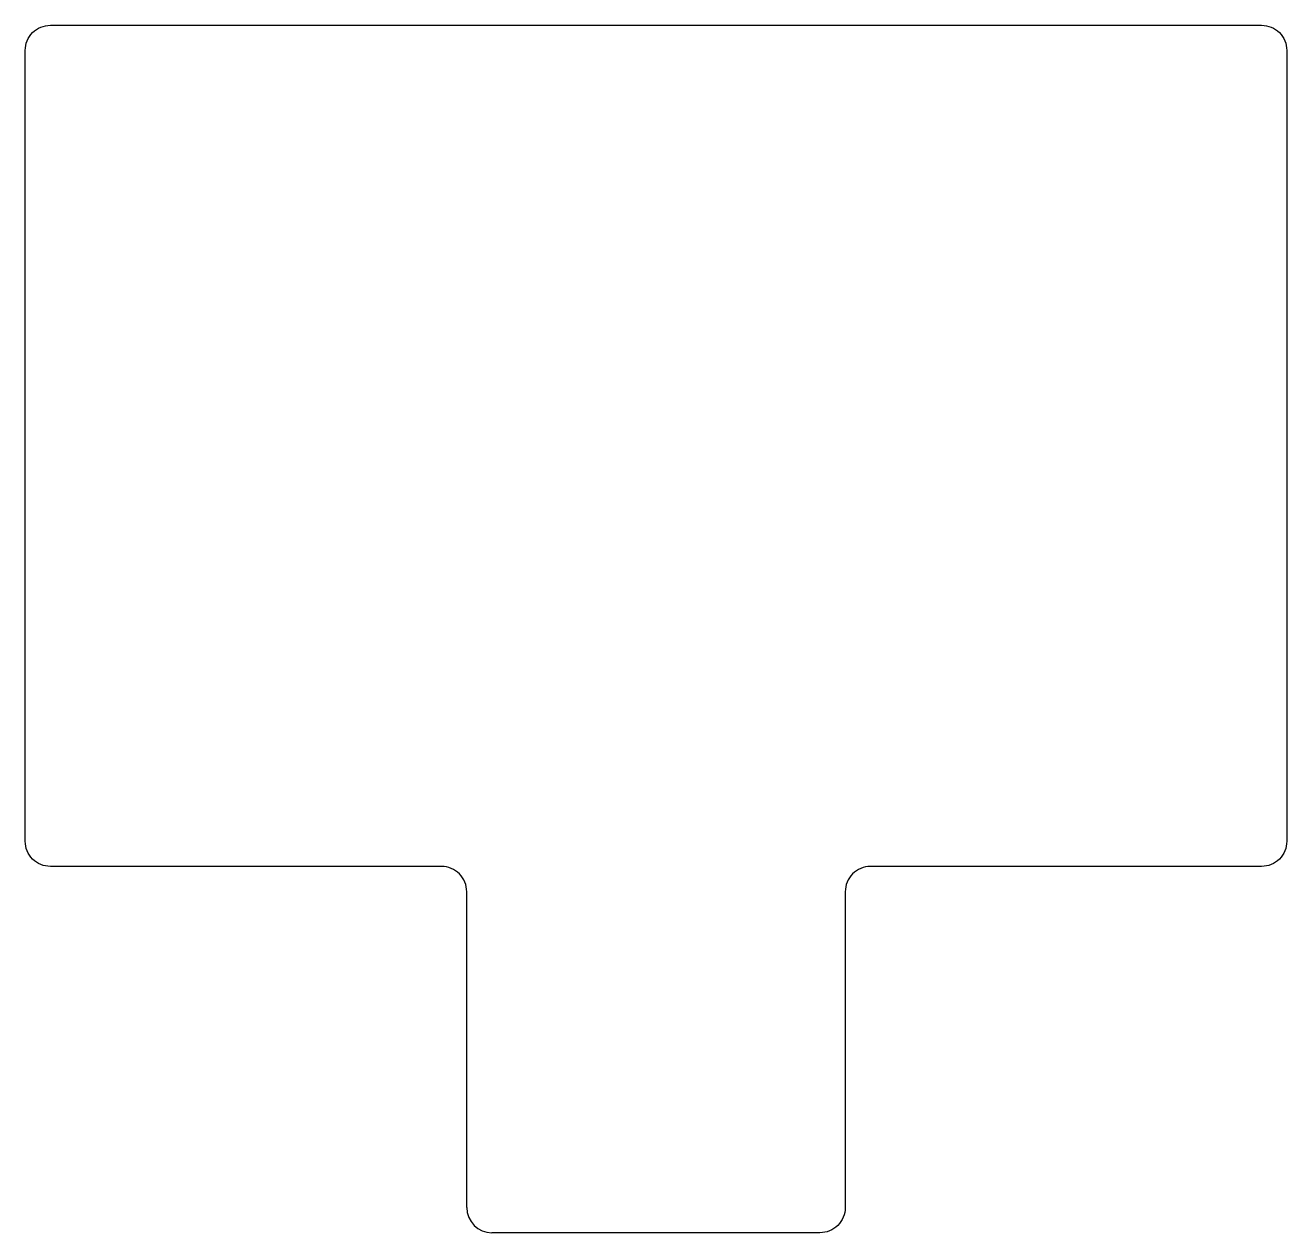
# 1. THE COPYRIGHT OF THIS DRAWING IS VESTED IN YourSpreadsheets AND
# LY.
# Model space of a CAD drawing. Header units: millimetres. Extents: x 85.8 to 115.8, y -53.7 to -25.
import ezdxf

# ---------------------------------------------------------------- set-up
doc = ezdxf.new("R2010")
doc.units = ezdxf.units.MM
doc.header["$LTSCALE"] = 25.4

msp = doc.modelspace()

# ---------------------------------------------------------------- linework, layer by layer
msp.add_line((100.81, -53.712), (96.91, -53.712))
msp.add_lwpolyline([(96.31, -53.112), (96.31, -45.602, 0.414214), (95.71, -45.002), (86.41, -45.002, -0.414214), (85.81, -44.402), (85.81, -25.602, -0.414214), (86.41, -25.002), (115.21, -25.002, -0.414214), (115.81, -25.602), (115.81, -44.402, -0.414214), (115.21, -45.002), (105.91, -45.002, 0.414214), (105.31, -45.602), (105.31, -53.112, -0.414214), (104.71, -53.712), (100.81, -53.712)], format="xyb")
msp.add_arc((96.91, -53.112), 0.6, 180, 270)

doc.saveas('drawing.dxf')
